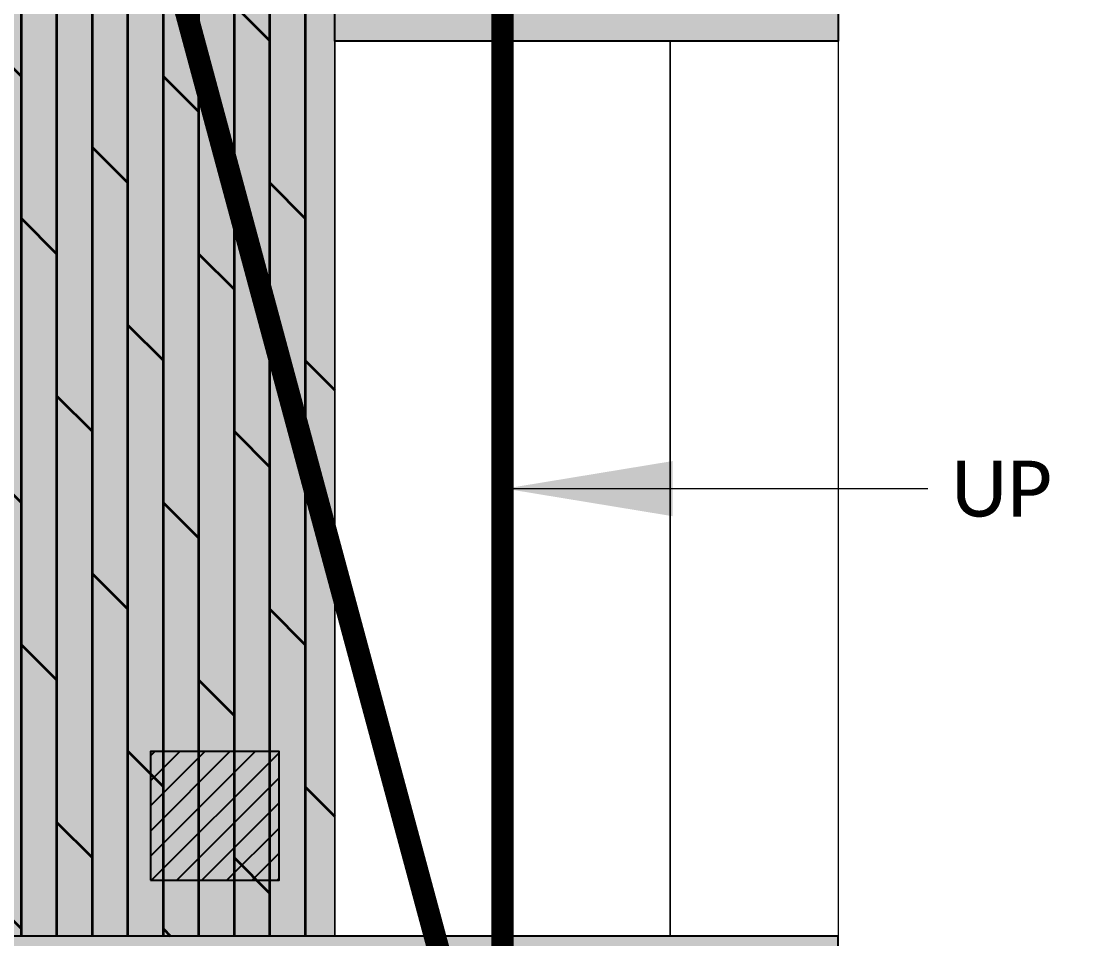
# Model space of a CAD drawing. Header units: millimetres. Extents: x -176651 to 424033, y -469666 to 486614.
# Drawn here: x 176587 to 178494, y 91995 to 93635 of the extents above; entities that cross this region are included whole.
import ezdxf

# ---------------------------------------------------------------- set-up
doc = ezdxf.new("R2010")
doc.units = ezdxf.units.MM
doc.linetypes.add('1625E_Roof Plan$0$DASHED', pattern=[0.75, 0.5, -0.25])
for name, color, linetype in [('1625_East Villa$0$ad-Arrow', 8, 'Continuous'), ('1625_East Villa$0$ad-Elevation 10', 8, 'Continuous'), ('1625_East Villa$0$ad-Text main', 8, 'Continuous'), ('1625_East Villa$0$ad-Verandah', 8, 'Continuous'), ('1625E_Columns$0$ad-MS Column', 8, 'Continuous'), ('1625E_Roof Plan$0$ad-Secondary Roof', 8, 'Continuous'), ('ad-Plinth', 8, 'Continuous'), ('ad-Verandah', 33, 'Continuous')]:
    doc.layers.add(name, color=color, linetype=linetype)
doc.layers.add('1625_East Villa$0$ad-Landscape', color=8, linetype='Continuous', lineweight=35)
doc.styles.add('1625_East Villa$0$6 U T S R N_Corridor-Basement$0$grid_text', font='verdana.ttf', dxfattribs={"width": 0.9})
doc.styles.add('1625_East Villa$0$6 U T S R N_Corridor-Basement$0$Standard', font='arial.ttf')
doc.dimstyles.new('1625_East Villa$0$6 U T S R N_Corridor-Basement$0$1.125', dxfattribs={"dimtxt": 350, "dimasz": 100, "dimexe": 75, "dimexo": 50, "dimgap": 50, "dimtad": 0, "dimdec": 0, "dimzin": 0, "dimdsep": 46, "dimtxsty": '1625_East Villa$0$6 U T S R N_Corridor-Basement$0$grid_text', "dimblk": '1625_East Villa$0$6 U T S R N_Corridor-Basement$0$_ArchTick', "dimcen": 0, "dimdle": 75, "dimclrd": 256, "dimclre": 8, "dimclrt": 7, "dimadec": 3, "dimazin": 0, "dimtfac": 1, "dimtdec": 0, "dimtofl": 0, "dimtmove": 2, "dimatfit": 2, "dimfxl": 80, "dimtolj": 1, "dimtzin": 0, "dimlwd": 18, "dimlwe": 9, "dimarcsym": 0})

# ---------------------------------------------------------------- blocks, each defined once
blk = doc.blocks.new('A$C92fa9908')
at = {"layer": 'ad-Verandah', "lineweight": 9}
blk.add_lwpolyline([(12120, 13620), (13650, 13620), (13650, 8645), (12120, 8645)], close=True, dxfattribs=at)
blk = doc.blocks.new('zw$C194')
at = {"layer": 'ad-Plinth', "ltscale": 5}
blk.add_blockref('A$C92fa9908', (-28341.2, -345403.9), dxfattribs=at)
blk = doc.blocks.new('1625_East Villa$0$6 U T S R N_Corridor-Basement$0$_ArchTick')
at = {"color": 0, "linetype": 'ByBlock', "const_width": 0.15}
blk.add_lwpolyline([(-0.5, -0.5), (0.5, 0.5)], dxfattribs=at)
blk = doc.blocks.new('1625E_Roof Plan')
at = {"layer": '1625E_Roof Plan$0$ad-Secondary Roof', "linetype": '1625E_Roof Plan$0$DASHED', "ltscale": 2, "const_width": 40}
for points in [[(13950, 14220), (13138.3, 11207.5), (13950, 8195)], [(12570, 8195), (10022.5, 11207.5), (12570, 14220), (13950, 14220), (13950, 8195)]]:
    blk.add_lwpolyline(points, close=True, dxfattribs=at)
blk = doc.blocks.new('1625E_Columns$0$A$C42b14ea2')
at = {"layer": '1625E_Columns$0$ad-MS Column'}
h = blk.add_hatch(dxfattribs=at)
h.set_pattern_fill('ANSI31', color=256, scale=10)
h.set_pattern_definition([(45, (-1729784.14, 638048.958), (-22.4506403, 22.4506403), [])])
h.paths.add_polyline_path([(0, 0), (230, 0), (230, 230), (0, 230)])
blk.add_lwpolyline([(0, 0), (230, 0), (230, 230), (0, 230)], close=True, dxfattribs=at)
blk = doc.blocks.new('1625E_Columns')
blk.add_blockref('1625E_Columns$0$A$C42b14ea2', (13320, 8745))
blk = doc.blocks.new('1625_East Villa$0$zw$959F')
at = {"transparency": 33554559}
h = blk.add_hatch(color=43, dxfattribs=at)
h.dxf.hatch_style = 1
h.paths.add_polyline_path([(0, 0), (1530, 0), (1530, -4975), (0, -4975)])
h = blk.add_hatch(dxfattribs=at)
h.set_pattern_fill('GRASS', color=74, angle=180)
h.set_pattern_definition([(270, (2430, 4e-12), (17.96051, -17.96051), [4.7625, -31.15852]), (225, (2430, 4e-12), (17.96051, -17.96051), [4.7625, -20.6375]), (315, (2430, 4e-12), (17.96051, 17.96051), [4.7625, -20.6375])])
h.paths.add_polyline_path([(2430, -3375), (1530, -3375), (1530, 0), (2430, 0)])
h = blk.add_hatch(color=256, dxfattribs=at)
h.dxf.hatch_style = 1
h.set_gradient(color1=(153, 204, 0), color2=(63, 127, 0), tint=1, name='INVSPHERICAL')
h.paths.add_polyline_path([(2430, -3375), (1530, -3375), (1530, 0), (2430, 0)])
h = blk.add_hatch(color=256, dxfattribs=at)
h.dxf.hatch_style = 1
h.set_gradient(color1=(153, 204, 0), color2=(63, 127, 0), tint=1, name='INVSPHERICAL')
h.paths.add_polyline_path([(0, -8875), (2430, -8875), (2430, -4975), (0, -4975)])
h = blk.add_hatch(dxfattribs=at)
h.set_pattern_fill('GRASS', color=74)
h.set_pattern_definition([(90, (-1096435.541, 661200.024), (-17.96051224, 17.96051224), [4.7625, -31.1585245]), (45, (-1096435.54, 661200.024), (-17.96051224, 17.96051224), [4.7625, -20.6375]), (135, (-1096435.54, 661200.024), (-17.96051224, -17.96051224), [4.7625, -20.6375])])
h.paths.add_polyline_path([(0, -8875), (2430, -8875), (2430, -4975), (0, -4975)])
at = {"layer": '1625_East Villa$0$ad-Landscape', "transparency": 33554687}
h = blk.add_hatch(dxfattribs=at)
h.set_pattern_fill('DOLMIT', color=44, scale=10, angle=270)
h.set_pattern_definition([(270, (-454666.75, 133732.39), (63.5, -1e-14), []), (315, (-454666.75, 133732.4), (126.999913, 126.999913), [89.80256, -179.60512])])
h.paths.add_polyline_path([(0, 0), (1530, 0), (1530, -4975), (0, -4975)])
at = {"layer": '1625_East Villa$0$ad-Elevation 10'}
for points in [[(2430, -3375), (1530, -3375), (1530, 0), (2430, 0)], [(0, -8875), (2430, -8875), (2430, -4975), (0, -4975)]]:
    blk.add_lwpolyline(points, close=True, dxfattribs=at)
at = {"layer": '1625_East Villa$0$ad-Verandah', "lineweight": 9}
for points in [[(0, 0), (1530, 0), (1530, -4975), (0, -4975)], [(1830, -4975), (1530, -4975), (1530, -3375), (1830, -3375)], [(2130, -4975), (1830, -4975), (1830, -3375), (2130, -3375)], [(2430, -4975), (2130, -4975), (2130, -3375), (2430, -3375)]]:
    blk.add_lwpolyline(points, close=True, dxfattribs=at)
at = {"layer": '1625_East Villa$0$ad-Text main', "insert": (2722.8, -4175.7, 0), "char_height": 100, "width": 207.6, "attachment_point": 5, "style": '1625_East Villa$0$6 U T S R N_Corridor-Basement$0$Standard', "bg_fill": 2}
blk.add_mtext('{\\fCalibri Light|b0|i0|c0|p34;UP}', dxfattribs=at)
at = {"layer": '1625_East Villa$0$ad-Arrow'}
blk.add_leader([(1834.3, -4175), (2590.9, -4175)], dimstyle='1625_East Villa$0$6 U T S R N_Corridor-Basement$0$1.125', override={"dimscale": 1, "dimasz": 300, "dimgap": 50, "dimtad": 0}, dxfattribs=at)
blk = doc.blocks.new('1625_East Villa')
at = {"layer": '1625_East Villa$0$ad-Verandah'}
blk.add_blockref('1625_East Villa$0$zw$959F', (12120, 13620), dxfattribs=at)
for name in ['1625E_Roof Plan', '1625E_Columns']:
    blk.add_blockref(name, (0, 0))
blk = doc.blocks.new("All Plot's Villa Plans")
at = {"ltscale": 5}
blk.add_blockref('1625_East Villa', (163497.6, 83354.9), dxfattribs=at)

msp = doc.modelspace()

# ---------------------------------------------------------------- block references
at = {"ltscale": 5}
msp.add_blockref("All Plot's Villa Plans", (0, 0), dxfattribs=at)

# ---------------------------------------------------------------- next in the draw order: block references
msp.add_blockref('zw$C194', (191838.8, 428758.8), dxfattribs=at)

doc.saveas('drawing.dxf')
